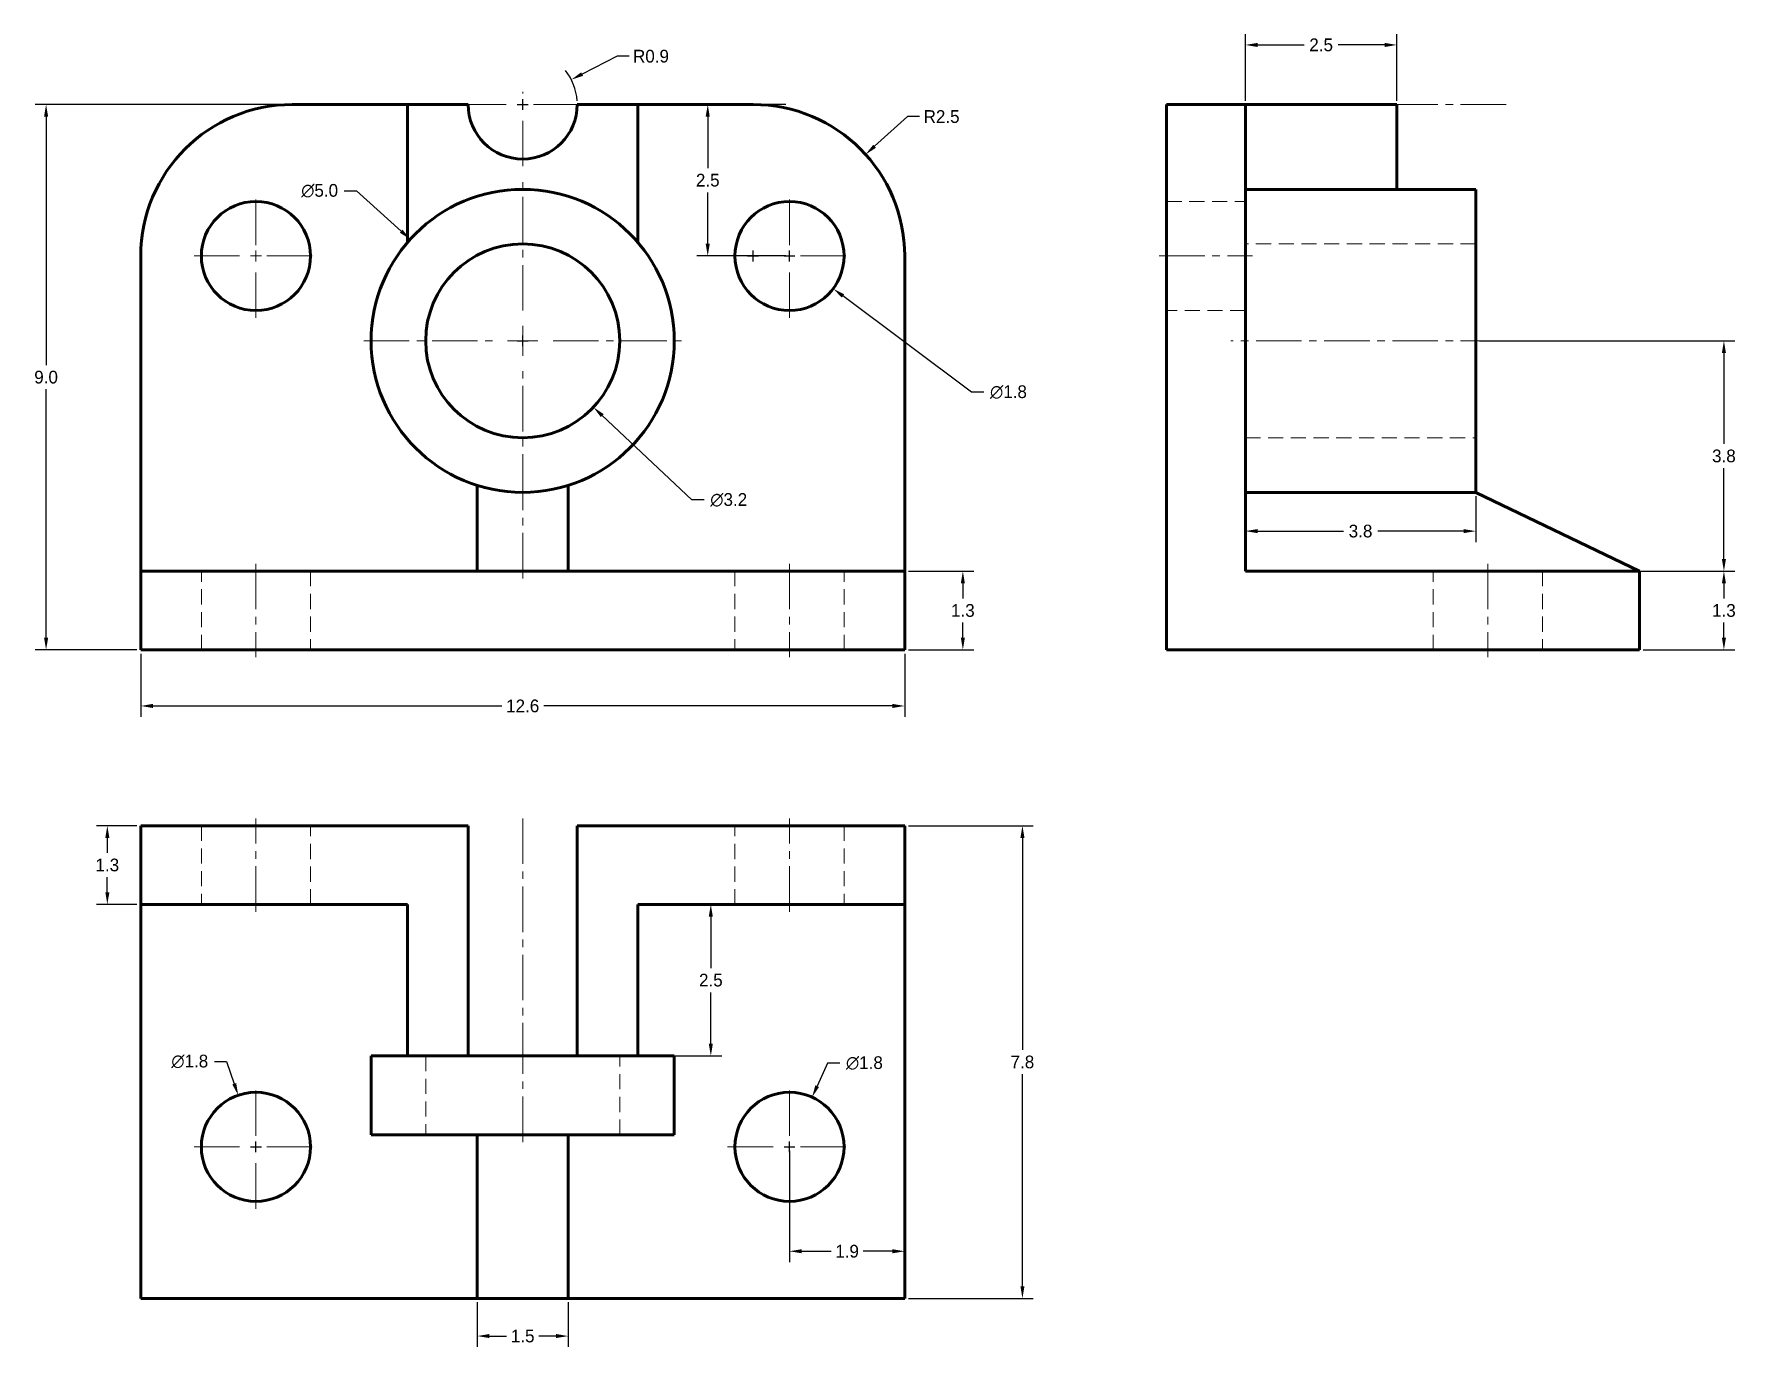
# Model space of a CAD drawing. Header units: inches. Extents: x 123.1 to 151.2, y 40.4 to 62.1.
import ezdxf

# ---------------------------------------------------------------- set-up
doc = ezdxf.new("R2010")
doc.units = ezdxf.units.IN
doc.header["$MEASUREMENT"] = 0
doc.linetypes.add('CENTER2', pattern=[1.125, 0.75, -0.125, 0.125, -0.125])
doc.linetypes.add('HIDDEN', pattern=[0.375, 0.25, -0.125])
doc.layers.get('0').update_dxf_attribs({"lineweight": 60})
doc.layers.add('Center Line', color=4, linetype='Continuous', lineweight=18)
doc.layers.add('Hidden Lines', color=7, linetype='HIDDEN', lineweight=13, true_color=0xffffff)
doc.styles.get("Standard").update_dxf_attribs({"font": 'GOTHIC.TTF'})
doc.dimstyles.get("Standard").update_dxf_attribs({"dimtxt": 0.18, "dimasz": 0.18, "dimexe": 0.18, "dimexo": 0.0625, "dimgap": 0.09, "dimtad": 0, "dimtih": 1, "dimtoh": 1, "dimdec": 4, "dimzin": 0, "dimdsep": 46, "dimtxsty": 'Standard', "dimcen": 0.09, "dimadec": 0, "dimazin": 0, "dimtfac": 1, "dimtdec": 4, "dimtofl": 0, "dimtmove": 0, "dimatfit": 3, "dimfxl": 1, "dimtolj": 1, "dimtzin": 0, "dimarcsym": 0})

# ---------------------------------------------------------------- blocks, each defined once
blk = doc.blocks.new('*U3')
at = {"layer": 'Center Line', "color": 0, "linetype": 'CENTER2', "transparency": 16777216}
for p, q in [((0, 0.5), (0, 2.62)), ((-2.62, 0), (-0.5, 0)), ((0.5, 0), (2.62, 0)), ((0, -2.62), (0, -0.5))]:
    blk.add_line(p, q, dxfattribs=at)
at = {"layer": 'Center Line', "color": 0, "linetype": 'Continuous', "transparency": 16777216}
for p, q in [((-0.25, 0), (0.25, 0)), ((0, -0.25), (0, 0.25))]:
    blk.add_line(p, q, dxfattribs=at)
blk = doc.blocks.new('*U4')
at = {"layer": 'Center Line', "color": 0, "linetype": 'CENTER2', "transparency": 16777216}
blk.add_line((0, -0.828), (0, 0.828), dxfattribs=at)
blk = doc.blocks.new('*U5')
at = {"layer": 'Center Line', "color": 0, "linetype": 'CENTER2', "transparency": 16777216}
for p, q in [((-1.02, 0), (-0.18, 0)), ((0, 0.18), (0, 0.21)), ((0.18, 0), (1.02, 0)), ((0, -1.02), (0, -0.18))]:
    blk.add_line(p, q, dxfattribs=at)
at = {"layer": 'Center Line', "color": 0, "linetype": 'Continuous', "transparency": 16777216}
for p, q in [((-0.09, 0), (0.09, 0)), ((0, -0.09), (0, 0.09))]:
    blk.add_line(p, q, dxfattribs=at)
blk = doc.blocks.new('*U6')
at = {"layer": 'Center Line', "color": 0, "linetype": 'CENTER2', "transparency": 16777216}
for p, q in [((0, 0.18), (0, 1.02)), ((-1.02, 0), (-0.18, 0)), ((0.18, 0), (1.02, 0)), ((0, -1.02), (0, -0.18))]:
    blk.add_line(p, q, dxfattribs=at)
at = {"layer": 'Center Line', "color": 0, "linetype": 'Continuous', "transparency": 16777216}
for p, q in [((-0.09, 0), (0.09, 0)), ((0, -0.09), (0, 0.09))]:
    blk.add_line(p, q, dxfattribs=at)
blk = doc.blocks.new('*U7')
at = {"layer": 'Center Line', "color": 0, "linetype": 'CENTER2', "transparency": 16777216}
for p, q in [((0, 0.18), (0, 1.02)), ((-1.02, 0), (-0.18, 0)), ((0.18, 0), (1.02, 0)), ((0, -1.02), (0, -0.18))]:
    blk.add_line(p, q, dxfattribs=at)
at = {"layer": 'Center Line', "color": 0, "linetype": 'Continuous', "transparency": 16777216}
for p, q in [((-0.09, 0), (0.09, 0)), ((0, -0.09), (0, 0.09))]:
    blk.add_line(p, q, dxfattribs=at)
blk = doc.blocks.new('*U8')
at = {"layer": 'Center Line', "color": 0, "linetype": 'CENTER2', "transparency": 16777216}
blk.add_line((0, 0.77), (0, -0.77), dxfattribs=at)
blk = doc.blocks.new('*U9')
at = {"layer": 'Center Line', "color": 0, "linetype": 'CENTER2', "transparency": 16777216}
blk.add_line((0, 0.77), (0, -0.77), dxfattribs=at)
blk = doc.blocks.new('*D10')
at = {"layer": 'Defpoints', "color": 0, "transparency": 16777216}
for p in [(136.799, 60.065), (134.944, 58.389)]:
    blk.add_point(p, dxfattribs=at)
at = {"layer": 'Hidden Lines', "color": 4, "linetype": 'Continuous', "lineweight": -2, "transparency": 16777216}
for p, q in [((137.49, 60.689), (136.949, 60.2)), ((137.691, 60.689), (137.49, 60.689))]:
    blk.add_line(p, q, dxfattribs=at)
at = {"layer": 'Hidden Lines', "color": 4, "lineweight": -2, "transparency": 16777216}
for p, q in [((134.854, 58.389), (135.034, 58.389)), ((134.944, 58.299), (134.944, 58.479))]:
    blk.add_line(p, q, dxfattribs=at)
at = {"layer": 'Hidden Lines', "color": 4, "transparency": 16777216}
blk.add_solid([(136.926, 60.225), (136.971, 60.175), (136.799, 60.065)], dxfattribs=at)
at = {"layer": 'Hidden Lines', "color": 2, "transparency": 16777216, "insert": (138.053, 60.689), "char_height": 0.21, "attachment_point": 5}
blk.add_mtext('\\A1;R2.5', dxfattribs=at)
blk = doc.blocks.new('*D11')
at = {"layer": 'Defpoints', "color": 0, "transparency": 16777216}
for p in [(134.824, 58.928), (136.265, 57.85)]:
    blk.add_point(p, dxfattribs=at)
at = {"layer": 'Hidden Lines', "color": 4, "lineweight": -2, "transparency": 16777216}
for p, q in [((135.454, 58.389), (135.634, 58.389)), ((135.544, 58.299), (135.544, 58.479))]:
    blk.add_line(p, q, dxfattribs=at)
at = {"layer": 'Hidden Lines', "color": 4, "linetype": 'Continuous', "lineweight": -2, "transparency": 16777216}
for p, q in [((138.549, 56.143), (136.426, 57.73)), ((138.75, 56.143), (138.549, 56.143))]:
    blk.add_line(p, q, dxfattribs=at)
at = {"layer": 'Hidden Lines', "color": 4, "transparency": 16777216}
blk.add_solid([(136.446, 57.757), (136.406, 57.703), (136.265, 57.85)], dxfattribs=at)
at = {"layer": 'Hidden Lines', "color": 2, "transparency": 16777216, "insert": (139.156, 56.143), "char_height": 0.21, "attachment_point": 5}
blk.add_mtext('\\A1;∅1.8', dxfattribs=at)
blk = doc.blocks.new('*D14')
at = {"layer": 'Defpoints', "color": 0, "transparency": 16777216}
for p in [(129.289, 58.664), (133, 55.314)]:
    blk.add_point(p, dxfattribs=at)
at = {"layer": 'Hidden Lines', "color": 4, "linetype": 'Continuous', "lineweight": -2, "transparency": 16777216}
for p, q in [((128.201, 59.465), (128.402, 59.465)), ((128.402, 59.465), (129.14, 58.799))]:
    blk.add_line(p, q, dxfattribs=at)
at = {"layer": 'Hidden Lines', "color": 4, "lineweight": -2, "transparency": 16777216}
for p, q in [((131.054, 56.989), (131.234, 56.989)), ((131.144, 56.899), (131.144, 57.079))]:
    blk.add_line(p, q, dxfattribs=at)
at = {"layer": 'Hidden Lines', "color": 4, "transparency": 16777216}
blk.add_solid([(129.162, 58.824), (129.117, 58.774), (129.289, 58.664)], dxfattribs=at)
at = {"layer": 'Hidden Lines', "color": 2, "transparency": 16777216, "insert": (127.795, 59.465), "char_height": 0.21, "attachment_point": 5}
blk.add_mtext('\\A1;∅5.0', dxfattribs=at)
blk = doc.blocks.new('*D15')
at = {"layer": 'Defpoints', "color": 0, "transparency": 16777216}
for p in [(129.979, 58.086), (132.31, 55.893)]:
    blk.add_point(p, dxfattribs=at)
at = {"layer": 'Hidden Lines', "color": 4, "lineweight": -2, "transparency": 16777216}
for p, q in [((131.054, 56.989), (131.234, 56.989)), ((131.144, 56.899), (131.144, 57.079))]:
    blk.add_line(p, q, dxfattribs=at)
at = {"layer": 'Hidden Lines', "color": 4, "linetype": 'Continuous', "lineweight": -2, "transparency": 16777216}
for p, q in [((133.935, 54.364), (132.456, 55.755)), ((134.136, 54.364), (133.935, 54.364))]:
    blk.add_line(p, q, dxfattribs=at)
at = {"layer": 'Hidden Lines', "color": 4, "transparency": 16777216}
blk.add_solid([(132.479, 55.78), (132.433, 55.731), (132.31, 55.893)], dxfattribs=at)
at = {"layer": 'Hidden Lines', "color": 2, "transparency": 16777216, "insert": (134.542, 54.364), "char_height": 0.21, "attachment_point": 5}
blk.add_mtext('\\A1;∅3.2', dxfattribs=at)
blk = doc.blocks.new('*D16')
at = {"layer": 'Defpoints', "color": 0, "transparency": 16777216}
for p in [(131.946, 61.299), (131.144, 60.889)]:
    blk.add_point(p, dxfattribs=at)
at = {"layer": 'Hidden Lines', "color": 4, "linetype": 'Continuous', "lineweight": -2, "transparency": 16777216}
for p, q in [((132.7, 61.685), (132.125, 61.391)), ((132.901, 61.685), (132.7, 61.685))]:
    blk.add_line(p, q, dxfattribs=at)
at = {"layer": 'Hidden Lines', "color": 4, "lineweight": -2, "transparency": 16777216}
for p, q in [((131.144, 60.799), (131.144, 60.979)), ((131.054, 60.889), (131.234, 60.889))]:
    blk.add_line(p, q, dxfattribs=at)
at = {"layer": 'Hidden Lines', "color": 4, "linetype": 'Continuous', "lineweight": -2, "transparency": 16777216}
blk.add_arc((131.144, 60.889), 0.9, 3.9789, 38.5434, dxfattribs=at)
at = {"layer": 'Hidden Lines', "color": 4, "transparency": 16777216}
blk.add_solid([(132.109, 61.42), (132.14, 61.361), (131.946, 61.299)], dxfattribs=at)
at = {"layer": 'Hidden Lines', "color": 2, "transparency": 16777216, "insert": (133.26, 61.685), "char_height": 0.21, "attachment_point": 5}
blk.add_mtext('\\A1;R0.9', dxfattribs=at)
blk = doc.blocks.new('*U17')
at = {"layer": 'Center Line', "color": 0, "linetype": 'CENTER2', "transparency": 16777216}
blk.add_line((0, 2.02), (0, -2.02), dxfattribs=at)
blk = doc.blocks.new('*U18')
at = {"layer": 'Center Line', "color": 0, "linetype": 'CENTER2', "transparency": 16777216}
blk.add_line((0, -0.77), (0, 0.77), dxfattribs=at)
blk = doc.blocks.new('*U19')
at = {"layer": 'Center Line', "color": 0, "linetype": 'CENTER2', "transparency": 16777216}
for p, q in [((0, 0.18), (0, 1.02)), ((-1.02, 0), (-0.18, 0)), ((0.18, 0), (1.02, 0)), ((0, -1.02), (0, -0.18))]:
    blk.add_line(p, q, dxfattribs=at)
at = {"layer": 'Center Line', "color": 0, "linetype": 'Continuous', "transparency": 16777216}
for p, q in [((-0.09, 0), (0.09, 0)), ((0, -0.09), (0, 0.09))]:
    blk.add_line(p, q, dxfattribs=at)
blk = doc.blocks.new('*U21')
at = {"layer": 'Center Line', "color": 0, "linetype": 'CENTER2', "transparency": 16777216}
blk.add_line((0, -0.77), (0, 0.77), dxfattribs=at)
blk = doc.blocks.new('*U22')
at = {"layer": 'Center Line', "color": 0, "linetype": 'CENTER2', "transparency": 16777216}
for p, q in [((0, 0.18), (0, 1.02)), ((-1.02, 0), (-0.18, 0)), ((0.18, 0), (1.02, 0)), ((0, -1.02), (0, -0.18))]:
    blk.add_line(p, q, dxfattribs=at)
at = {"layer": 'Center Line', "color": 0, "linetype": 'Continuous', "transparency": 16777216}
for p, q in [((-0.09, 0), (0.09, 0)), ((0, -0.09), (0, 0.09))]:
    blk.add_line(p, q, dxfattribs=at)
blk = doc.blocks.new('*U23')
at = {"layer": 'Center Line', "color": 0, "linetype": 'CENTER2', "transparency": 16777216}
blk.add_line((0, -0.77), (0, 0.77), dxfattribs=at)
blk = doc.blocks.new('*D24')
at = {"color": 4, "linetype": 'Continuous', "lineweight": -2, "transparency": 16777216}
for p, q in [((124.844, 51.827), (124.844, 50.784)), ((137.444, 51.827), (137.444, 50.784)), ((125.045, 50.964), (130.798, 50.964)), ((137.243, 50.964), (131.491, 50.964))]:
    blk.add_line(p, q, dxfattribs=at)
at = {"color": 4, "transparency": 16777216}
for points in [[(125.045, 50.998), (125.045, 50.931), (124.844, 50.964)], [(137.243, 50.998), (137.243, 50.931), (137.444, 50.964)]]:
    blk.add_solid(points, dxfattribs=at)
at = {"layer": 'Defpoints', "color": 0, "transparency": 16777216}
for p in [(124.844, 51.889), (137.444, 51.889), (137.444, 50.964)]:
    blk.add_point(p, dxfattribs=at)
at = {"color": 2, "transparency": 16777216, "insert": (131.144, 50.964), "char_height": 0.21, "attachment_point": 5}
blk.add_mtext('\\A1;12.6', dxfattribs=at)
blk = doc.blocks.new('*D25')
at = {"color": 4, "linetype": 'Continuous', "lineweight": -2, "transparency": 16777216}
for p, q in [((127.282, 60.889), (123.103, 60.889)), ((123.283, 60.688), (123.283, 56.59)), ((123.283, 52.09), (123.283, 56.189)), ((124.782, 51.889), (123.103, 51.889))]:
    blk.add_line(p, q, dxfattribs=at)
at = {"color": 4, "transparency": 16777216}
for points in [[(123.25, 60.688), (123.317, 60.688), (123.283, 60.889)], [(123.25, 52.09), (123.317, 52.09), (123.283, 51.889)]]:
    blk.add_solid(points, dxfattribs=at)
at = {"layer": 'Defpoints', "color": 0, "transparency": 16777216}
for p in [(123.283, 60.889), (127.344, 60.889), (124.844, 51.889)]:
    blk.add_point(p, dxfattribs=at)
at = {"color": 2, "transparency": 16777216, "insert": (123.283, 56.389), "char_height": 0.21, "attachment_point": 5}
blk.add_mtext('\\A1;9.0', dxfattribs=at)
blk = doc.blocks.new('*D26')
at = {"color": 4, "linetype": 'Continuous', "lineweight": -2, "transparency": 16777216}
for p, q in [((135.482, 60.889), (134.016, 60.889)), ((134.196, 60.688), (134.196, 59.84)), ((134.196, 58.59), (134.196, 59.439)), ((135.482, 58.389), (134.016, 58.389))]:
    blk.add_line(p, q, dxfattribs=at)
at = {"color": 4, "transparency": 16777216}
for points in [[(134.162, 60.688), (134.229, 60.688), (134.196, 60.889)], [(134.162, 58.59), (134.229, 58.59), (134.196, 58.389)]]:
    blk.add_solid(points, dxfattribs=at)
at = {"layer": 'Defpoints', "color": 0, "transparency": 16777216}
for p in [(134.196, 60.889), (135.544, 60.889), (135.544, 58.389)]:
    blk.add_point(p, dxfattribs=at)
at = {"color": 2, "transparency": 16777216, "insert": (134.196, 59.639), "char_height": 0.21, "attachment_point": 5}
blk.add_mtext('\\A1;2.5', dxfattribs=at)
blk = doc.blocks.new('*D27')
at = {"color": 4, "linetype": 'Continuous', "lineweight": -2, "transparency": 16777216}
for p, q in [((137.507, 48.989), (139.566, 48.989)), ((139.386, 48.788), (139.386, 45.289)), ((139.386, 41.39), (139.386, 44.888)), ((137.507, 41.189), (139.566, 41.189))]:
    blk.add_line(p, q, dxfattribs=at)
at = {"color": 4, "transparency": 16777216}
for points in [[(139.353, 48.788), (139.42, 48.788), (139.386, 48.989)], [(139.353, 41.39), (139.42, 41.39), (139.386, 41.189)]]:
    blk.add_solid(points, dxfattribs=at)
at = {"layer": 'Defpoints', "color": 0, "transparency": 16777216}
for p in [(137.444, 48.989), (139.386, 48.989), (137.444, 41.189)]:
    blk.add_point(p, dxfattribs=at)
at = {"color": 2, "transparency": 16777216, "insert": (139.386, 45.089), "char_height": 0.21, "attachment_point": 5}
blk.add_mtext('\\A1;7.8', dxfattribs=at)
blk = doc.blocks.new('*D28')
at = {"color": 4, "linetype": 'Continuous', "lineweight": -2, "transparency": 16777216}
for p, q in [((130.394, 41.126), (130.394, 40.387)), ((131.894, 41.126), (131.894, 40.387)), ((130.595, 40.567), (130.879, 40.567)), ((131.693, 40.567), (131.41, 40.567))]:
    blk.add_line(p, q, dxfattribs=at)
at = {"color": 4, "transparency": 16777216}
for points in [[(130.595, 40.601), (130.595, 40.534), (130.394, 40.567)], [(131.693, 40.601), (131.693, 40.534), (131.894, 40.567)]]:
    blk.add_solid(points, dxfattribs=at)
at = {"layer": 'Defpoints', "color": 0, "transparency": 16777216}
for p in [(130.394, 41.189), (131.894, 41.189), (131.894, 40.567)]:
    blk.add_point(p, dxfattribs=at)
at = {"color": 2, "transparency": 16777216, "insert": (131.144, 40.567), "char_height": 0.21, "attachment_point": 5}
blk.add_mtext('\\A1;1.5', dxfattribs=at)
blk = doc.blocks.new('*D29')
at = {"color": 4, "linetype": 'Continuous', "lineweight": -2, "transparency": 16777216}
for p, q in [((124.782, 48.989), (124.113, 48.989)), ((124.293, 48.788), (124.293, 48.539)), ((124.293, 47.89), (124.293, 48.138)), ((124.782, 47.689), (124.113, 47.689))]:
    blk.add_line(p, q, dxfattribs=at)
at = {"color": 4, "transparency": 16777216}
for points in [[(124.26, 48.788), (124.327, 48.788), (124.293, 48.989)], [(124.26, 47.89), (124.327, 47.89), (124.293, 47.689)]]:
    blk.add_solid(points, dxfattribs=at)
at = {"layer": 'Defpoints', "color": 0, "transparency": 16777216}
for p in [(124.293, 48.989), (124.844, 48.989), (124.844, 47.689)]:
    blk.add_point(p, dxfattribs=at)
at = {"color": 2, "transparency": 16777216, "insert": (124.293, 48.339), "char_height": 0.21, "attachment_point": 5}
blk.add_mtext('\\A1;1.3', dxfattribs=at)
blk = doc.blocks.new('*D30')
at = {"color": 4, "linetype": 'Continuous', "lineweight": -2, "transparency": 16777216}
for p, q in [((135.544, 43.626), (135.544, 41.786)), ((137.444, 43.626), (137.444, 41.786)), ((135.745, 41.966), (136.232, 41.966)), ((137.243, 41.966), (136.757, 41.966))]:
    blk.add_line(p, q, dxfattribs=at)
at = {"color": 4, "transparency": 16777216}
for points in [[(135.745, 42), (135.745, 41.933), (135.544, 41.966)], [(137.243, 42), (137.243, 41.933), (137.444, 41.966)]]:
    blk.add_solid(points, dxfattribs=at)
at = {"layer": 'Defpoints', "color": 0, "transparency": 16777216}
for p in [(135.544, 43.689), (137.444, 43.689), (137.444, 41.966)]:
    blk.add_point(p, dxfattribs=at)
at = {"color": 2, "transparency": 16777216, "insert": (136.494, 41.966), "char_height": 0.21, "attachment_point": 5}
blk.add_mtext('\\A1;1.9', dxfattribs=at)
blk = doc.blocks.new('*D31')
at = {"color": 4, "linetype": 'Continuous', "lineweight": -2, "transparency": 16777216}
for p, q in [((133.107, 47.689), (134.427, 47.689)), ((134.247, 47.488), (134.247, 46.639)), ((134.247, 45.39), (134.247, 46.238)), ((133.107, 45.189), (134.427, 45.189))]:
    blk.add_line(p, q, dxfattribs=at)
at = {"color": 4, "transparency": 16777216}
for points in [[(134.213, 47.488), (134.28, 47.488), (134.247, 47.689)], [(134.213, 45.39), (134.28, 45.39), (134.247, 45.189)]]:
    blk.add_solid(points, dxfattribs=at)
at = {"layer": 'Defpoints', "color": 0, "transparency": 16777216}
for p in [(133.044, 47.689), (133.044, 45.189), (134.247, 45.189)]:
    blk.add_point(p, dxfattribs=at)
at = {"color": 2, "transparency": 16777216, "insert": (134.247, 46.439), "char_height": 0.21, "attachment_point": 5}
blk.add_mtext('\\A1;2.5', dxfattribs=at)
blk = doc.blocks.new('*D32')
at = {"color": 4, "linetype": 'Continuous', "lineweight": -2, "transparency": 16777216}
for p, q in [((126.059, 45.098), (126.26, 45.098)), ((126.26, 45.098), (126.387, 44.73))]:
    blk.add_line(p, q, dxfattribs=at)
at = {"color": 4, "lineweight": -2, "transparency": 16777216}
for p, q in [((126.654, 43.689), (126.834, 43.689)), ((126.744, 43.599), (126.744, 43.779))]:
    blk.add_line(p, q, dxfattribs=at)
at = {"color": 4, "transparency": 16777216}
blk.add_solid([(126.418, 44.741), (126.355, 44.719), (126.452, 44.54)], dxfattribs=at)
at = {"layer": 'Defpoints', "color": 0, "transparency": 16777216}
for p in [(126.452, 44.54), (127.037, 42.838)]:
    blk.add_point(p, dxfattribs=at)
at = {"color": 2, "transparency": 16777216, "insert": (125.653, 45.098), "char_height": 0.21, "attachment_point": 5}
blk.add_mtext('\\A1;∅1.8', dxfattribs=at)
blk = doc.blocks.new('*D33')
at = {"color": 4, "linetype": 'Continuous', "lineweight": -2, "transparency": 16777216}
for p, q in [((136.173, 45.072), (136, 44.691)), ((136.374, 45.072), (136.173, 45.072))]:
    blk.add_line(p, q, dxfattribs=at)
at = {"color": 4, "lineweight": -2, "transparency": 16777216}
for p, q in [((135.454, 43.689), (135.634, 43.689)), ((135.544, 43.599), (135.544, 43.779))]:
    blk.add_line(p, q, dxfattribs=at)
at = {"color": 4, "transparency": 16777216}
blk.add_solid([(135.97, 44.705), (136.031, 44.677), (135.917, 44.508)], dxfattribs=at)
at = {"layer": 'Defpoints', "color": 0, "transparency": 16777216}
for p in [(135.917, 44.508), (135.172, 42.869)]:
    blk.add_point(p, dxfattribs=at)
at = {"color": 2, "transparency": 16777216, "insert": (136.78, 45.072), "char_height": 0.21, "attachment_point": 5}
blk.add_mtext('\\A1;∅1.8', dxfattribs=at)
blk = doc.blocks.new('*D34')
at = {"color": 4, "linetype": 'Continuous', "lineweight": -2, "transparency": 16777216}
for p, q in [((137.507, 53.189), (138.584, 53.189)), ((138.404, 52.988), (138.404, 52.74)), ((138.404, 52.09), (138.404, 52.339)), ((137.507, 51.889), (138.584, 51.889))]:
    blk.add_line(p, q, dxfattribs=at)
at = {"color": 4, "transparency": 16777216}
for points in [[(138.37, 52.988), (138.437, 52.988), (138.404, 53.189)], [(138.37, 52.09), (138.437, 52.09), (138.404, 51.889)]]:
    blk.add_solid(points, dxfattribs=at)
at = {"layer": 'Defpoints', "color": 0, "transparency": 16777216}
for p in [(137.444, 53.189), (138.404, 53.189), (137.444, 51.889)]:
    blk.add_point(p, dxfattribs=at)
at = {"color": 2, "transparency": 16777216, "insert": (138.404, 52.539), "char_height": 0.21, "attachment_point": 5}
blk.add_mtext('\\A1;1.3', dxfattribs=at)
blk = doc.blocks.new('*U35')
at = {"layer": 'Center Line', "color": 0, "linetype": 'CENTER2', "transparency": 16777216}
blk.add_line((2.726, 0), (-1.815, 0), dxfattribs=at)
blk = doc.blocks.new('*U37')
at = {"layer": 'Center Line', "color": 0, "linetype": 'CENTER2', "transparency": 16777216}
blk.add_line((2.726, 0), (-1.815, 0), dxfattribs=at)
blk = doc.blocks.new('*U38')
at = {"layer": 'Center Line', "color": 0, "linetype": 'CENTER2', "transparency": 16777216}
blk.add_line((-0.77, 0), (0.77, 0), dxfattribs=at)
blk = doc.blocks.new('*U40')
at = {"layer": 'Center Line', "color": 0, "linetype": 'CENTER2', "transparency": 16777216}
blk.add_line((0, 0.77), (0, -0.77), dxfattribs=at)
blk = doc.blocks.new('*D41')
at = {"layer": 'Defpoints', "color": 0, "transparency": 16777216}
for p in [(146.863, 56.989), (146.863, 53.189), (150.956, 53.189)]:
    blk.add_point(p, dxfattribs=at)
at = {"layer": 'Hidden Lines', "color": 4, "linetype": 'Continuous', "lineweight": -2, "transparency": 16777216}
for p, q in [((146.926, 56.989), (151.136, 56.989)), ((150.956, 56.788), (150.956, 55.29)), ((150.956, 53.39), (150.956, 54.889)), ((146.926, 53.189), (151.136, 53.189))]:
    blk.add_line(p, q, dxfattribs=at)
at = {"layer": 'Hidden Lines', "color": 4, "transparency": 16777216}
for points in [[(150.923, 56.788), (150.99, 56.788), (150.956, 56.989)], [(150.923, 53.39), (150.99, 53.39), (150.956, 53.189)]]:
    blk.add_solid(points, dxfattribs=at)
at = {"layer": 'Hidden Lines', "color": 2, "transparency": 16777216, "insert": (150.956, 55.089), "char_height": 0.21, "attachment_point": 5}
blk.add_mtext('\\A1;3.8', dxfattribs=at)
blk = doc.blocks.new('*D42')
at = {"layer": 'Defpoints', "color": 0, "transparency": 16777216}
for p in [(145.563, 61.872), (143.063, 60.889), (145.563, 60.889)]:
    blk.add_point(p, dxfattribs=at)
at = {"layer": 'Hidden Lines', "color": 4, "linetype": 'Continuous', "lineweight": -2, "transparency": 16777216}
for p, q in [((143.063, 60.952), (143.063, 62.052)), ((145.563, 60.952), (145.563, 62.052)), ((143.264, 61.872), (144.032, 61.872)), ((145.362, 61.872), (144.595, 61.872))]:
    blk.add_line(p, q, dxfattribs=at)
at = {"layer": 'Hidden Lines', "color": 4, "transparency": 16777216}
for points in [[(143.264, 61.905), (143.264, 61.838), (143.063, 61.872)], [(145.362, 61.905), (145.362, 61.838), (145.563, 61.872)]]:
    blk.add_solid(points, dxfattribs=at)
at = {"layer": 'Hidden Lines', "color": 2, "transparency": 16777216, "insert": (144.313, 61.872), "char_height": 0.21, "attachment_point": 5}
blk.add_mtext('\\A1;2.5', dxfattribs=at)
blk = doc.blocks.new('*D43')
at = {"layer": 'Defpoints', "color": 0, "transparency": 16777216}
for p in [(149.563, 53.189), (150.956, 53.189), (149.563, 51.889)]:
    blk.add_point(p, dxfattribs=at)
at = {"layer": 'Hidden Lines', "color": 4, "linetype": 'Continuous', "lineweight": -2, "transparency": 16777216}
for p, q in [((149.626, 53.189), (151.136, 53.189)), ((150.956, 52.988), (150.956, 52.74)), ((150.956, 52.09), (150.956, 52.339)), ((149.626, 51.889), (151.136, 51.889))]:
    blk.add_line(p, q, dxfattribs=at)
at = {"layer": 'Hidden Lines', "color": 4, "transparency": 16777216}
for points in [[(150.923, 52.988), (150.99, 52.988), (150.956, 53.189)], [(150.923, 52.09), (150.99, 52.09), (150.956, 51.889)]]:
    blk.add_solid(points, dxfattribs=at)
at = {"layer": 'Hidden Lines', "color": 2, "transparency": 16777216, "insert": (150.956, 52.539), "char_height": 0.21, "attachment_point": 5}
blk.add_mtext('\\A1;1.3', dxfattribs=at)
blk = doc.blocks.new('*D44')
at = {"layer": 'Defpoints', "color": 0, "transparency": 16777216}
for p in [(143.063, 54.489), (146.863, 54.489), (146.863, 53.849)]:
    blk.add_point(p, dxfattribs=at)
at = {"layer": 'Hidden Lines', "color": 4, "linetype": 'Continuous', "lineweight": -2, "transparency": 16777216}
for p, q in [((143.063, 54.427), (143.063, 53.669)), ((146.863, 54.427), (146.863, 53.669)), ((143.264, 53.849), (144.681, 53.849)), ((146.662, 53.849), (145.246, 53.849))]:
    blk.add_line(p, q, dxfattribs=at)
at = {"layer": 'Hidden Lines', "color": 4, "transparency": 16777216}
for points in [[(143.264, 53.883), (143.264, 53.816), (143.063, 53.849)], [(146.662, 53.883), (146.662, 53.816), (146.863, 53.849)]]:
    blk.add_solid(points, dxfattribs=at)
at = {"layer": 'Hidden Lines', "color": 2, "transparency": 16777216, "insert": (144.963, 53.849), "char_height": 0.21, "attachment_point": 5}
blk.add_mtext('\\A1;3.8', dxfattribs=at)

msp = doc.modelspace()

# ---------------------------------------------------------------- linework, layer by layer
for p, q in [((127.344, 60.889), (129.244, 60.889)), ((129.244, 60.889), (129.244, 58.614)), ((129.244, 60.889), (130.244, 60.889)), ((133.044, 60.889), (132.044, 60.889)), ((134.944, 60.889), (133.044, 60.889)), ((133.044, 60.889), (133.044, 58.614)), ((143.063, 60.889), (141.763, 60.889)), ((141.763, 60.889), (141.763, 51.889)), ((143.063, 53.189), (143.063, 60.889)), ((143.063, 60.889), (145.563, 60.889)), ((145.563, 59.489), (145.563, 60.889)), ((145.563, 59.489), (143.063, 59.489)), ((146.863, 59.489), (145.563, 59.489)), ((146.863, 54.489), (146.863, 59.489)), ((124.844, 51.889), (124.844, 58.389)), ((137.444, 51.889), (137.444, 58.389)), ((143.063, 56.989), (143.063, 54.489)), ((130.394, 53.189), (130.394, 54.604)), ((131.894, 53.189), (131.894, 54.604)), ((143.063, 54.489), (146.863, 54.489)), ((146.863, 54.489), (149.563, 53.189)), ((137.444, 53.189), (124.844, 53.189)), ((124.844, 53.189), (124.844, 51.889)), ((131.144, 53.189), (131.894, 53.189)), ((137.444, 51.889), (137.444, 53.189)), ((149.563, 53.189), (143.063, 53.189)), ((149.563, 51.889), (149.563, 53.189)), ((124.844, 51.889), (137.444, 51.889)), ((141.763, 51.889), (149.563, 51.889)), ((124.844, 48.989), (124.844, 41.189)), ((124.844, 48.989), (130.244, 48.989)), ((130.244, 45.189), (130.244, 48.989)), ((132.044, 48.989), (132.044, 45.189)), ((132.044, 48.989), (137.444, 48.989)), ((137.444, 48.989), (137.444, 41.189)), ((124.844, 47.689), (129.244, 47.689)), ((129.244, 47.689), (129.244, 45.189)), ((133.044, 45.189), (133.044, 47.689)), ((133.044, 47.689), (137.444, 47.689)), ((128.644, 43.889), (128.644, 45.189)), ((128.644, 45.189), (129.244, 45.189)), ((129.244, 45.189), (133.044, 45.189)), ((129.244, 45.189), (133.644, 45.189)), ((133.644, 45.189), (133.644, 43.889)), ((133.644, 43.889), (128.644, 43.889)), ((130.394, 41.189), (130.394, 43.889)), ((131.894, 43.889), (131.894, 41.189)), ((137.444, 41.189), (124.844, 41.189))]:
    msp.add_line(p, q)
for centre, radius in [((126.744, 58.389), 0.9), ((131.144, 56.989), 2.5), ((135.544, 58.389), 0.9), ((131.144, 56.989), 1.6), ((126.744, 43.689), 0.9), ((135.544, 43.689), 0.9)]:
    msp.add_circle(centre, radius)
for centre, radius, start, end in [((127.344, 58.389), 2.5, 90, 180), ((131.144, 60.889), 0.9, 180, 0), ((134.944, 58.389), 2.5, 0, 90)]:
    msp.add_arc(centre, radius, start, end)
at = {"layer": 'Hidden Lines'}
for p, q in [((141.763, 59.289), (143.063, 59.289)), ((146.863, 58.589), (143.063, 58.589)), ((143.063, 57.489), (141.763, 57.489)), ((143.063, 55.389), (146.863, 55.389)), ((125.844, 51.889), (125.844, 53.189)), ((127.644, 53.189), (127.644, 51.889)), ((134.644, 53.189), (134.644, 51.889)), ((136.444, 51.889), (136.444, 53.189)), ((146.163, 51.889), (146.163, 53.189)), ((147.963, 53.189), (147.963, 51.889)), ((125.844, 48.989), (125.844, 47.689)), ((127.644, 47.689), (127.644, 48.989)), ((134.644, 47.689), (134.644, 48.989)), ((136.444, 48.989), (136.444, 47.689)), ((125.844, 47.689), (127.644, 47.689)), ((129.544, 45.189), (129.544, 43.889)), ((132.744, 43.889), (132.744, 45.189))]:
    msp.add_line(p, q, dxfattribs=at)

# ---------------------------------------------------------------- block references
at = {"layer": 'Center Line', "linetype": 'CENTER2'}
for name, p in [('*U5', (131.144, 60.889)), ('*U37', (144.638, 60.889)), ('*U3', (131.144, 56.989)), ('*U6', (126.744, 58.389)), ('*U7', (135.544, 58.389)), ('*U38', (142.413, 58.389)), ('*U35', (144.638, 56.989)), ('*U4', (131.144, 53.897)), ('*U8', (126.744, 52.539)), ('*U9', (135.544, 52.539)), ('*U40', (147.063, 52.539)), ('*U18', (126.744, 48.339)), ('*U17', (131.144, 47.089)), ('*U21', (135.544, 48.339)), ('*U23', (131.144, 44.539)), ('*U19', (126.744, 43.689)), ('*U22', (135.544, 43.689))]:
    msp.add_blockref(name, p, dxfattribs=at)

# ---------------------------------------------------------------- dimensions: what is measured, and where the dimension line sits
for base, p1, p2, picture, middle in [((123.283, 60.889), (124.844, 51.889), (127.344, 60.889), '*D25', (123.283, 56.389)), ((134.196, 60.889), (135.544, 58.389), (135.544, 60.889), '*D26', (134.196, 59.639)), ((138.404, 53.189), (137.444, 51.889), (137.444, 53.189), '*D34', (138.404, 52.539)), ((124.293, 48.989), (124.844, 47.689), (124.844, 48.989), '*D29', (124.293, 48.339)), ((139.386, 48.989), (137.444, 41.189), (137.444, 48.989), '*D27', (139.386, 45.089)), ((134.247, 45.189), (133.044, 47.689), (133.044, 45.189), '*D31', (134.247, 46.439))]:
    dim = msp.add_linear_dim(base=base, p1=p1, p2=p2, angle=90, dimstyle='Standard', override={"dimtxt": 0.21, "dimasz": 0.201, "dimdec": 1, "dimclrd": 4, "dimclre": 4, "dimclrt": 2, "dimtdec": 1})
    dim.commit()
    dim.dimension.update_dxf_attribs({"geometry": picture, "text_midpoint": middle})
for base, p1, p2, picture, middle in [((137.444, 50.964), (124.844, 51.889), (137.444, 51.889), '*D24', (131.144, 50.964)), ((137.444, 41.966), (135.544, 43.689), (137.444, 43.689), '*D30', (136.494, 41.966)), ((131.894, 40.567), (130.394, 41.189), (131.894, 41.189), '*D28', (131.144, 40.567))]:
    dim = msp.add_linear_dim(base=base, p1=p1, p2=p2, dimstyle='Standard', override={"dimtxt": 0.21, "dimasz": 0.201, "dimdec": 1, "dimclrd": 4, "dimclre": 4, "dimclrt": 2, "dimtdec": 1})
    dim.commit()
    dim.dimension.update_dxf_attribs({"geometry": picture, "text_midpoint": middle})
for p1, p2, picture, middle in [((127.037, 42.838), (126.452, 44.54), '*D32', (125.653, 45.098)), ((135.172, 42.869), (135.917, 44.508), '*D33', (136.78, 45.072))]:
    dim = msp.add_diameter_dim_2p(p1=p1, p2=p2, dimstyle='Standard', override={"dimtxt": 0.21, "dimasz": 0.201, "dimdec": 1, "dimclrd": 4, "dimclre": 4, "dimclrt": 2, "dimtdec": 1})
    dim.commit()
    dim.dimension.update_dxf_attribs({"geometry": picture, "text_midpoint": middle, "dimtype": 163})
at = {"layer": 'Hidden Lines'}
for base, p1, p2, picture, middle in [((145.563, 61.872), (143.063, 60.889), (145.563, 60.889), '*D42', (144.313, 61.872)), ((146.863, 53.849), (143.063, 54.489), (146.863, 54.489), '*D44', (144.963, 53.849))]:
    dim = msp.add_linear_dim(base=base, p1=p1, p2=p2, dimstyle='Standard', override={"dimtxt": 0.21, "dimasz": 0.201, "dimdec": 1, "dimclrd": 4, "dimclre": 4, "dimclrt": 2, "dimtdec": 1}, dxfattribs=at)
    dim.commit()
    dim.dimension.update_dxf_attribs({"geometry": picture, "text_midpoint": middle})
for center, mpoint, picture, middle in [((131.144, 60.889), (131.946, 61.299), '*D16', (133.26, 61.685)), ((134.944, 58.389), (136.799, 60.065), '*D10', (138.053, 60.689))]:
    dim = msp.add_radius_dim(center=center, mpoint=mpoint, dimstyle='Standard', override={"dimtxt": 0.21, "dimasz": 0.201, "dimdec": 1, "dimclrd": 4, "dimclre": 4, "dimclrt": 2, "dimtdec": 1}, dxfattribs=at)
    dim.commit()
    dim.dimension.update_dxf_attribs({"geometry": picture, "text_midpoint": middle, "dimtype": 164})
for p1, p2, picture, middle in [((133, 55.314), (129.289, 58.664), '*D14', (127.795, 59.465)), ((134.824, 58.928), (136.265, 57.85), '*D11', (139.156, 56.143)), ((129.979, 58.086), (132.31, 55.893), '*D15', (134.542, 54.364))]:
    dim = msp.add_diameter_dim_2p(p1=p1, p2=p2, dimstyle='Standard', override={"dimtxt": 0.21, "dimasz": 0.201, "dimdec": 1, "dimclrd": 4, "dimclre": 4, "dimclrt": 2, "dimtdec": 1}, dxfattribs=at)
    dim.commit()
    dim.dimension.update_dxf_attribs({"geometry": picture, "text_midpoint": middle, "dimtype": 163})
for p1, p2, picture, middle in [((146.863, 56.989), (146.863, 53.189), '*D41', (150.956, 55.089)), ((149.563, 51.889), (149.563, 53.189), '*D43', (150.956, 52.539))]:
    dim = msp.add_linear_dim(base=(150.956, 53.189), p1=p1, p2=p2, angle=90, dimstyle='Standard', override={"dimtxt": 0.21, "dimasz": 0.201, "dimdec": 1, "dimclrd": 4, "dimclre": 4, "dimclrt": 2, "dimtdec": 1}, dxfattribs=at)
    dim.commit()
    dim.dimension.update_dxf_attribs({"geometry": picture, "text_midpoint": middle})

doc.saveas('drawing.dxf')
